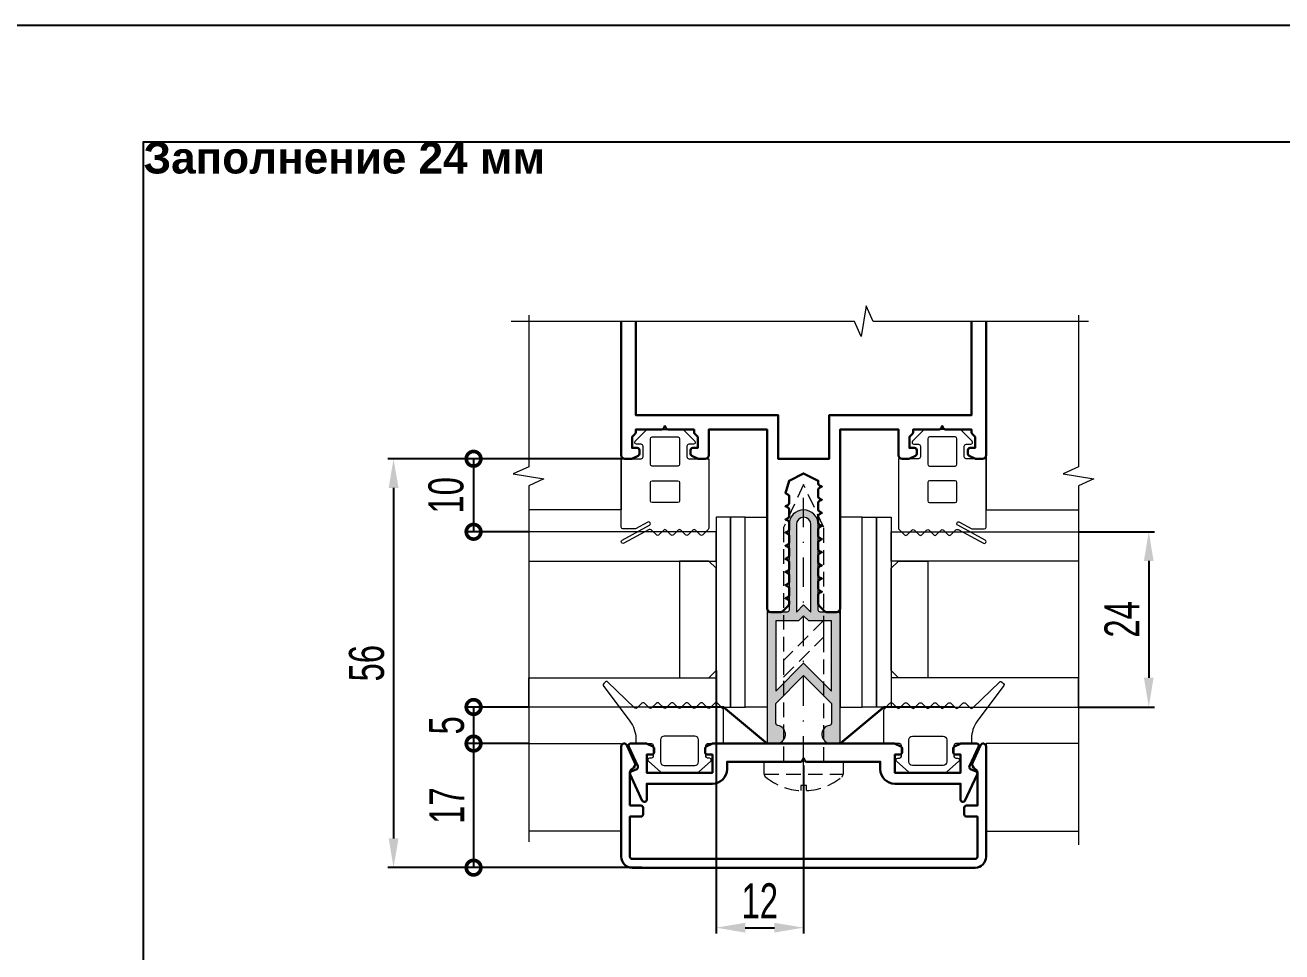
# Model space of a CAD drawing. Extents: x -37 to 8820, y -336 to 478.
# Drawn here: x 849.9 to 957.5, y 217.7 to 297 of the extents above; entities that cross this region are included whole.
import ezdxf

# ---------------------------------------------------------------- set-up
doc = ezdxf.new("R2010")
doc.units = 0
doc.header["$LTSCALE"] = 5
doc.linetypes.add('DASHDOT', pattern=[1, 0.5, -0.25, 0, -0.25])
doc.linetypes.add('HIDDEN', pattern=[0.375, 0.25, -0.125])
doc.layers.get('0').update_dxf_attribs({"linetype": 'CONTINUOUS', "lineweight": 30})
doc.layers.get('DEFPOINTS').update_dxf_attribs({"linetype": 'CONTINUOUS'})
for name, color, linetype, lineweight in [('1', 6, 'DASHDOT', 13), ('2', 3, 'HIDDEN', 13), ('Dimentions', 5, 'CONTINUOUS', 15), ('Glass', 5, 'CONTINUOUS', 20), ('Герлен', 7, 'CONTINUOUS', 60), ('Зигзаг', 1, 'CONTINUOUS', 15), ('Конструкции', 252, 'CONTINUOUS', 20), ('Подкладки', 1, 'CONTINUOUS', 20), ('Текстовый', 7, 'CONTINUOUS', 9), ('Уплотнители', 1, 'CONTINUOUS', 20), ('Штриховка', 1, 'CONTINUOUS', 5)]:
    doc.layers.add(name, color=color, linetype=linetype, lineweight=lineweight)
doc.layers.add('Скрытые', color=14, linetype='CONTINUOUS', plot=False)
doc.styles.add('3', font='RUSS.SHX', dxfattribs={"width": 0.7, "height": 3})
doc.styles.add('Каталожный', font='arial.ttf', dxfattribs={"height": 2.5})
doc.dimstyles.new('MX1_6', dxfattribs={"dimtxt": 3, "dimasz": 2.5, "dimexe": 0.5, "dimexo": 0, "dimgap": 0.8, "dimtad": 1, "dimlfac": 1.6, "dimdsep": 46, "dimtxsty": '3', "dimcen": 0, "dimclrd": 256, "dimclre": 256, "dimclrt": 256, "dimaunit": 1, "dimadec": 0, "dimazin": 0, "dimtfac": 1, "dimtmove": 0, "dimatfit": 1, "dimfxl": 1, "dimtvp": 1, "dimtolj": 1, "dimtzin": 0, "dimarcsym": 0})

# ---------------------------------------------------------------- blocks, each defined once
blk = doc.blocks.new('*D608')
at = {"layer": 'DEFPOINTS', "color": 0, "linetype": 'Continuous', "transparency": 16777216}
for p in [(940.07, 253.63), (940.07, 238.63), (946.08, 238.63)]:
    blk.add_point(p, dxfattribs=at)
at = {"layer": 'Dimentions', "linetype": 'Continuous', "lineweight": -2, "transparency": 16777216}
for p, q in [((940.07, 253.63), (946.58, 253.63)), ((946.08, 251.13), (946.08, 241.13)), ((940.07, 238.63), (946.58, 238.63))]:
    blk.add_line(p, q, dxfattribs=at)
at = {"layer": 'Dimentions', "linetype": 'Continuous', "transparency": 16777216}
for points in [[(945.66, 251.13), (946.49, 251.13), (946.08, 253.63)], [(945.66, 241.13), (946.49, 241.13), (946.08, 238.63)]]:
    blk.add_solid(points, dxfattribs=at)
at = {"layer": 'Dimentions', "linetype": 'Continuous', "transparency": 16777216, "insert": (943.78, 246.13), "char_height": 3, "attachment_point": 5, "rotation": 90, "style": '3'}
blk.add_mtext('\\A1;24', dxfattribs=at)
blk = doc.blocks.new('_DotSmall')
at = {"color": 0, "linetype": 'ByBlock', "const_width": 0.5}
blk.add_lwpolyline([(-0.0625, 0, 1), (0.0625, 0, 1)], format="xyb", close=True, dxfattribs=at)
blk = doc.blocks.new('*D609')
at = {"layer": 'DEFPOINTS', "color": 0, "linetype": 'Continuous', "transparency": 16777216}
for p in [(892.98, 235.5), (888.26, 224.88), (902.66, 224.88)]:
    blk.add_point(p, dxfattribs=at)
at = {"layer": 'Dimentions', "linetype": 'Continuous', "lineweight": -2, "transparency": 16777216}
for p, q in [((892.98, 235.5), (887.76, 235.5)), ((888.26, 235.5), (888.26, 224.88)), ((902.66, 224.88), (887.76, 224.88))]:
    blk.add_line(p, q, dxfattribs=at)
at = {"layer": 'Dimentions', "linetype": 'Continuous', "lineweight": -2, "transparency": 16777216, "xscale": 2.5, "yscale": 2.5, "zscale": 2.5}
for p, rotation in [((888.26, 235.5), 90), ((888.26, 224.88), 270)]:
    blk.add_blockref('_DotSmall', p, dxfattribs=dict(at, rotation=rotation))
at = {"layer": 'Dimentions', "linetype": 'Continuous', "transparency": 16777216, "insert": (885.96, 230.19), "char_height": 3, "attachment_point": 5, "rotation": 90, "style": '3'}
blk.add_mtext('\\A1;17', dxfattribs=at)
blk = doc.blocks.new('*D610')
at = {"layer": 'DEFPOINTS', "color": 0, "linetype": 'Continuous', "transparency": 16777216}
for p in [(892.98, 238.63), (888.26, 235.5), (892.98, 235.5)]:
    blk.add_point(p, dxfattribs=at)
at = {"layer": 'Dimentions', "linetype": 'Continuous', "lineweight": -2, "transparency": 16777216}
for p, q in [((892.98, 238.63), (887.76, 238.63)), ((888.26, 238.63), (888.26, 235.5)), ((892.98, 235.5), (887.76, 235.5))]:
    blk.add_line(p, q, dxfattribs=at)
at = {"layer": 'Dimentions', "linetype": 'Continuous', "lineweight": -2, "transparency": 16777216, "xscale": 2.5, "yscale": 2.5, "zscale": 2.5}
for p, rotation in [((888.26, 238.63), 90), ((888.26, 235.5), 270)]:
    blk.add_blockref('_DotSmall', p, dxfattribs=dict(at, rotation=rotation))
at = {"layer": 'Dimentions', "linetype": 'Continuous', "transparency": 16777216, "insert": (885.96, 237.06), "char_height": 3, "attachment_point": 5, "rotation": 90, "style": '3'}
blk.add_mtext('\\A1;5', dxfattribs=at)
blk = doc.blocks.new('*D611')
at = {"layer": 'DEFPOINTS', "color": 0, "linetype": 'Continuous', "transparency": 16777216}
for p in [(900.9, 259.88), (888.26, 253.63), (892.98, 253.63)]:
    blk.add_point(p, dxfattribs=at)
at = {"layer": 'Dimentions', "linetype": 'Continuous', "lineweight": -2, "transparency": 16777216}
for p, q in [((900.9, 259.88), (887.76, 259.88)), ((888.26, 259.88), (888.26, 253.63)), ((892.98, 253.63), (887.76, 253.63))]:
    blk.add_line(p, q, dxfattribs=at)
at = {"layer": 'Dimentions', "linetype": 'Continuous', "lineweight": -2, "transparency": 16777216, "xscale": 2.5, "yscale": 2.5, "zscale": 2.5}
for p, rotation in [((888.26, 259.88), 90), ((888.26, 253.63), 270)]:
    blk.add_blockref('_DotSmall', p, dxfattribs=dict(at, rotation=rotation))
at = {"layer": 'Dimentions', "linetype": 'Continuous', "transparency": 16777216, "insert": (885.91, 256.75), "char_height": 3, "attachment_point": 5, "rotation": 90, "style": '3'}
blk.add_mtext('\\A1;10', dxfattribs=at)
blk = doc.blocks.new('*D612')
at = {"layer": 'DEFPOINTS', "color": 0, "linetype": 'Continuous', "transparency": 16777216}
for p in [(890.99, 259.88), (881.41, 224.88), (902.66, 224.88)]:
    blk.add_point(p, dxfattribs=at)
at = {"layer": 'Dimentions', "linetype": 'Continuous', "lineweight": -2, "transparency": 16777216}
for p, q in [((890.99, 259.88), (880.91, 259.88)), ((881.41, 257.38), (881.41, 227.38)), ((902.66, 224.88), (880.91, 224.88))]:
    blk.add_line(p, q, dxfattribs=at)
at = {"layer": 'Dimentions', "linetype": 'Continuous', "transparency": 16777216}
for points in [[(880.99, 257.38), (881.83, 257.38), (881.41, 259.88)], [(880.99, 227.38), (881.83, 227.38), (881.41, 224.88)]]:
    blk.add_solid(points, dxfattribs=at)
at = {"layer": 'Dimentions', "linetype": 'Continuous', "transparency": 16777216, "insert": (879.11, 242.38), "char_height": 3, "attachment_point": 5, "rotation": 90, "style": '3'}
blk.add_mtext('\\A1;56', dxfattribs=at)
blk = doc.blocks.new('*D641')
at = {"layer": 'DEFPOINTS', "color": 0, "linetype": 'Continuous', "transparency": 16777216}
for p in [(909.02, 241.75), (916.52, 233.63), (916.52, 219.74)]:
    blk.add_point(p, dxfattribs=at)
at = {"layer": 'Dimentions', "linetype": 'Continuous', "lineweight": -2, "transparency": 16777216}
for p, q in [((909.02, 241.75), (909.02, 219.24)), ((916.52, 233.63), (916.52, 219.24)), ((911.52, 219.74), (914.02, 219.74))]:
    blk.add_line(p, q, dxfattribs=at)
at = {"layer": 'Dimentions', "linetype": 'Continuous', "transparency": 16777216}
for points in [[(911.52, 220.16), (911.52, 219.32), (909.02, 219.74)], [(914.02, 220.16), (914.02, 219.32), (916.52, 219.74)]]:
    blk.add_solid(points, dxfattribs=at)
at = {"layer": 'Dimentions', "linetype": 'Continuous', "transparency": 16777216, "insert": (912.77, 222.04), "char_height": 3, "attachment_point": 5, "style": '3'}
blk.add_mtext('\\A1;12', dxfattribs=at)

msp = doc.modelspace()

# ---------------------------------------------------------------- hatches: boundary and pattern name
at = {"layer": 'Штриховка'}
h = msp.add_hatch(color=256, dxfattribs=at)
h.paths.add_polyline_path([(916.9635, 246.0009), (916.5242, 246.4402), (916.0848, 246.0009), (914.1492, 246.0009), (914.1492, 239.999), (916.5242, 242.374), (918.8992, 239.999), (918.8992, 246.0009)], flags=16)
edge = h.paths.add_edge_path()
edge.add_line((919.4617, 246.7509), (917.9304, 246.7509))
edge.add_arc((917.9304, 246.9071), 0.1562, 180, 270, ccw=False)
edge.add_line((917.7742, 246.9071), (917.7742, 251.0009))
edge.add_arc((917.6804, 251.1259), 0.1562, 306.869898, 413.130102)
edge.add_line((917.7742, 251.2509), (917.7742, 254.2509))
edge.add_arc((916.5242, 254.2509), 1.25, 0, 180)
edge.add_line((915.2742, 254.2509), (915.2742, 251.2509))
edge.add_arc((915.3679, 251.1259), 0.1562, 126.869898, 233.130102)
edge.add_line((915.2742, 251.0009), (915.2742, 246.9071))
edge.add_arc((915.1179, 246.9071), 0.1562, -90, 0, ccw=False)
edge.add_line((915.1179, 246.7509), (913.5867, 246.7509))
edge.add_arc((913.5867, 246.5634), 0.1875, 90, 180)
edge.add_line((913.3992, 246.5634), (913.3992, 235.6884))
edge.add_arc((913.5867, 235.6884), 0.1875, 180, 270)
edge.add_line((913.5867, 235.5009), (914.1804, 235.5009))
edge.add_arc((914.1804, 236.2821), 0.7812, 270, 440.718201)
edge.add_arc((914.3367, 237.2382), 0.1875, 180, 260.718201, ccw=False)
edge.add_line((914.1492, 237.2382), (914.1492, 238.9384))
edge.add_line((914.1492, 238.9384), (916.5242, 241.3134))
edge.add_line((916.5242, 241.3134), (918.8992, 238.9384))
edge.add_line((918.8992, 238.9384), (918.8992, 237.2382))
edge.add_arc((918.7117, 237.2382), 0.1875, 279.281799, 360, ccw=False)
edge.add_arc((918.8679, 236.2821), 0.7812, 99.281799, 270)
edge.add_line((918.8679, 235.5009), (919.4617, 235.5009))
edge.add_arc((919.4617, 235.6884), 0.1875, 270, 360)
edge.add_line((919.6492, 235.6884), (919.6492, 246.5634))
edge.add_arc((919.4617, 246.5634), 0.1875, 0, 90)
edge = h.paths.add_edge_path(flags=16)
edge.add_line((916.5242, 247.3759), (917.1492, 246.7509))
edge.add_line((917.1492, 246.7509), (917.1492, 254.2509))
edge.add_arc((916.5242, 254.2509), 0.625, 0, 180)
edge.add_line((915.8992, 254.2509), (915.8992, 246.7509))
edge.add_line((915.8992, 246.7509), (916.5242, 247.3759))

# ---------------------------------------------------------------- linework, layer by layer
msp.add_lwpolyline([(900.8992, 271.6397), (900.8992, 260.1884, 0.41421356), (901.2117, 259.8759), (901.7924, 259.8759, 0.11643382), (901.8762, 259.8957), (902.358, 260.1366, 0.28407904), (902.4617, 260.3043), (902.4617, 260.6259, 0.41421356), (902.2742, 260.8134), (901.8367, 260.8134), (901.8367, 261.7509), (902.0942, 262.0085, 0.19891237), (902.1492, 262.141), (902.1492, 262.3759), (904.377, 262.3759, 0.28407904), (904.5447, 262.4795), (904.6492, 262.6884), (904.7536, 262.4795, 0.28407904), (904.9213, 262.3759), (907.1492, 262.3759), (907.1492, 262.141, 0.19891237), (907.2041, 262.0085), (907.4617, 261.7509), (907.4617, 260.8134), (907.0242, 260.8134, 0.41421356), (906.8367, 260.6259), (906.8367, 260.3043, 0.28407904), (906.9403, 260.1366), (907.4221, 259.8957, 0.11643382), (907.5059, 259.8759), (908.0867, 259.8759, 0.41421356), (908.3992, 260.1884), (908.3992, 262.3759), (913.3992, 262.3759), (913.3992, 247.0634, 0.41421356), (913.7117, 246.7509), (914.5715, 246.7509, 0.19891237), (914.7041, 246.8058), (915.2192, 247.321, 0.19891237), (915.2742, 247.4535), (915.2742, 247.6662, 0.28407904), (915.1705, 247.834), (914.9617, 247.9384), (915.1705, 248.0428, 0.28407904), (915.2742, 248.2105), (915.2742, 248.7912, 0.28407904), (915.1705, 248.959), (914.9617, 249.0634), (915.1705, 249.1678, 0.28407904), (915.2742, 249.3355), (915.2742, 249.9162, 0.28407904), (915.1705, 250.084), (914.9617, 250.1884), (915.1705, 250.2928, 0.28407904), (915.2742, 250.4605), (915.2742, 251.0412, 0.28407904), (915.1705, 251.209), (914.9617, 251.3134), (915.1705, 251.4178, 0.28407904), (915.2742, 251.5855), (915.2742, 252.1662, 0.28407904), (915.1705, 252.334), (914.9617, 252.4384), (915.1705, 252.5428, 0.28407904), (915.2742, 252.7105), (915.2742, 253.2912, 0.28407904), (915.1705, 253.459), (914.9617, 253.5634), (915.1705, 253.6678, 0.28407904), (915.2742, 253.8355), (915.2742, 254.4162, 0.28407904), (915.1705, 254.584), (914.9617, 254.6884), (915.1705, 254.7928, 0.28407904), (915.2742, 254.9605), (915.2742, 255.5412, 0.28407904), (915.1705, 255.709), (914.9617, 255.8134), (915.1705, 255.9178, 0.28407904), (915.2742, 256.0855), (915.2742, 256.6662, 0.28407904), (915.1705, 256.834), (914.9617, 256.9384), (915.2742, 258.0009), (916.5242, 258.6259), (917.7742, 258.0009), (917.7742, 257.773, 0.28407904), (917.8778, 257.6053), (918.0867, 257.5009), (917.8778, 257.3965, 0.28407904), (917.7742, 257.2287), (917.7742, 256.648, 0.28407904), (917.8778, 256.4803), (918.0867, 256.3759), (917.8778, 256.2715, 0.28407904), (917.7742, 256.1037), (917.7742, 255.523, 0.28407904), (917.8778, 255.3553), (918.0867, 255.2509), (917.8778, 255.1465, 0.28407904), (917.7742, 254.9787), (917.7742, 254.398, 0.28407904), (917.8778, 254.2303), (918.0867, 254.1259), (917.8778, 254.0215, 0.28407904), (917.7742, 253.8537), (917.7742, 253.273, 0.28407904), (917.8778, 253.1053), (918.0867, 253.0009), (917.8778, 252.8965, 0.28407904), (917.7742, 252.7287), (917.7742, 252.148, 0.28407904), (917.8778, 251.9803), (918.0867, 251.8759), (917.8778, 251.7715, 0.28407904), (917.7742, 251.6037), (917.7742, 251.023, 0.28407904), (917.8778, 250.8553), (918.0867, 250.7509), (917.8778, 250.6465, 0.28407904), (917.7742, 250.4787), (917.7742, 249.898, 0.28407904), (917.8778, 249.7303), (918.0867, 249.6259), (917.8778, 249.5215, 0.28407904), (917.7742, 249.3537), (917.7742, 248.773, 0.28407904), (917.8778, 248.6053), (918.0867, 248.5009), (917.8778, 248.3965, 0.28407904), (917.7742, 248.2287), (917.7742, 247.4535, 0.19891237), (917.8291, 247.321), (918.3442, 246.8058, 0.19891237), (918.4768, 246.7509), (919.3367, 246.7509, 0.41421356), (919.6492, 247.0634), (919.6492, 262.3759), (924.6492, 262.3759), (924.6492, 260.1884, 0.41421356), (924.9617, 259.8759), (925.5424, 259.8759, 0.11643382), (925.6262, 259.8957), (926.108, 260.1366, 0.28407904), (926.2117, 260.3043), (926.2117, 260.6259, 0.41421356), (926.0242, 260.8134), (925.5867, 260.8134), (925.5867, 261.7509), (925.8442, 262.0085, 0.19891237), (925.8992, 262.141), (925.8992, 262.3759), (928.127, 262.3759, 0.28407904), (928.2947, 262.4795), (928.3992, 262.6884), (928.5036, 262.4795, 0.28407904), (928.6713, 262.3759), (930.8992, 262.3759), (930.8992, 262.141, 0.19891237), (930.9541, 262.0085), (931.2117, 261.7509), (931.2117, 260.8134), (930.7742, 260.8134, 0.41421356), (930.5867, 260.6259), (930.5867, 260.3043, 0.28407904), (930.6903, 260.1366), (931.1721, 259.8957, 0.11643382), (931.2559, 259.8759), (931.8367, 259.8759, 0.41421356), (932.1492, 260.1884), (932.1492, 271.6397)], format="xyb")
msp.add_lwpolyline([(902.1492, 271.631), (902.1492, 263.6259), (914.3367, 263.6259), (914.3367, 259.8759), (918.7117, 259.8759), (918.7117, 263.6259), (930.8992, 263.6259), (930.8992, 271.6397)])
for points in [[(901.6492, 230.1884), (901.6492, 233.0142, -0.27973928), (901.8511, 233.3468, 0.40155944), (902.0457, 233.9199), (901.3757, 235.3565, 0.80258485), (900.8992, 235.2509), (900.8992, 225.8134, 0.41421356), (901.8367, 224.8759), (931.2117, 224.8759, 0.41421356), (932.1492, 225.8134), (932.1492, 235.2509, 0.80258485), (931.6726, 235.3565), (931.0026, 233.9199, 0.40155944), (931.1972, 233.3468, -0.27973928), (931.3992, 233.0142), (931.3992, 230.1884), (930.4617, 230.1884, 0.41421356), (930.2742, 230.0009), (930.2742, 229.4384, 0.41421356), (930.4617, 229.2509), (931.3992, 229.2509), (931.3992, 225.8134, -0.41421356), (931.2117, 225.6259), (901.8367, 225.6259, -0.41421356), (901.6492, 225.8134), (901.6492, 229.2509), (902.5867, 229.2509, 0.41421356), (902.7742, 229.4384), (902.7742, 230.0009, 0.41421356), (902.5867, 230.1884)], [(908.7559, 235.5009, 0.11643382), (908.6721, 235.4811), (908.1903, 235.2402, 0.28407904), (908.0867, 235.0725), (908.0867, 234.7509, 0.41421356), (908.2742, 234.5634), (908.7117, 234.5634), (908.7117, 233.0009), (903.0867, 233.0009), (903.0867, 234.5634), (903.5242, 234.5634, 0.41421356), (903.7117, 234.7509), (903.7117, 235.0725, 0.28407904), (903.608, 235.2402), (903.1262, 235.4811, 0.11643382), (903.0424, 235.5009), (901.7117, 235.5009, 0.54861879), (901.5417, 235.2341), (902.3199, 233.5653, -0.41421356), (902.2292, 233.3161), (901.7574, 233.0961, 0.41421356), (901.6667, 232.8469), (902.7102, 230.6091, 0.29147342), (902.8802, 230.5009), (902.8992, 230.5009, 0.41421356), (903.0867, 230.6884), (903.0867, 232.0634), (908.7117, 232.0634, 0.41421356), (909.9617, 233.3134), (909.9617, 233.9384), (916.252, 233.9384, 0.28407904), (916.4197, 234.042), (916.5242, 234.2509), (916.6286, 234.042, 0.28407904), (916.7963, 233.9384), (923.0867, 233.9384), (923.0867, 233.3134, 0.41421356), (924.3367, 232.0634), (929.9617, 232.0634), (929.9617, 230.6884, 0.41421356), (930.1492, 230.5009), (930.1681, 230.5009, 0.29147342), (930.3381, 230.6091), (931.3816, 232.8469, 0.41421356), (931.2909, 233.0961), (930.8191, 233.3161, -0.41421356), (930.7284, 233.5653), (931.5066, 235.2341, 0.54861879), (931.3367, 235.5009), (930.0059, 235.5009, 0.11643382), (929.9221, 235.4811), (929.4403, 235.2402, 0.28407904), (929.3367, 235.0725), (929.3367, 234.7509, 0.41421356), (929.5242, 234.5634), (929.9617, 234.5634), (929.9617, 233.0009), (924.3367, 233.0009), (924.3367, 234.5634), (924.7742, 234.5634, 0.41421356), (924.9617, 234.7509), (924.9617, 235.0725, 0.28407904), (924.858, 235.2402), (924.3762, 235.4811, 0.11643382), (924.2924, 235.5009)]]:
    msp.add_lwpolyline(points, format="xyb", close=True)
at = {"layer": '1'}
msp.add_line((916.5242, 233.6259), (916.5242, 257.3759), dxfattribs=at)
at = {"layer": '2'}
msp.add_line((913.1492, 232.8823), (919.8992, 232.8823), dxfattribs=at)
for points in [[(918.2429, 233.9384), (918.2429, 254.0025), (916.5242, 257.6884), (914.8054, 254.0025), (914.8054, 233.9384)], [(914.8054, 241.1881), (918.2429, 244.6256), (918.2429, 246.0579), (914.8054, 242.6204)]]:
    msp.add_lwpolyline(points, close=True, dxfattribs=at)
msp.add_lwpolyline([(916.2785, 231.4755, -0.16184886), (913.2628, 232.6413, -0.22388754), (913.1492, 232.8823), (913.1492, 233.9384), (919.8992, 233.9384), (919.8992, 232.8823, -0.22388754), (919.7855, 232.6413, -0.16184886), (916.7698, 231.4755), (916.7698, 231.9132), (916.2785, 231.9132)], format="xyb", close=True, dxfattribs=at)
at = {"layer": 'Glass'}
for points in [[(892.979, 251.1259), (909.0242, 251.1259), (909.0242, 253.6259), (892.979, 253.6259)], [(940.0693, 251.1259), (924.0242, 251.1259), (924.0242, 253.6259), (940.0693, 253.6259)], [(909.0242, 241.7509), (909.0242, 250.5009), (908.3992, 251.1259), (905.8992, 251.1259), (905.8992, 241.1259), (908.3992, 241.1259)], [(924.0242, 241.7509), (924.0242, 250.5009), (924.6492, 251.1259), (927.1492, 251.1259), (927.1492, 241.1259), (924.6492, 241.1259)], [(892.979, 241.1259), (909.0242, 241.1259), (909.0242, 238.6259), (892.979, 238.6259)], [(940.0693, 241.1259), (924.0242, 241.1259), (924.0242, 238.6259), (940.0693, 238.6259)]]:
    msp.add_lwpolyline(points, close=True, dxfattribs=at)
at = {"layer": 'Герлен', "ltscale": 2, "const_width": 0.1875}
msp.add_lwpolyline([(903.5867, 238.6259), (909.6492, 238.6259), (913.3992, 235.5009), (919.6492, 235.5009), (923.3992, 238.6259), (929.4617, 238.6259)], dxfattribs=at)
at = {"layer": 'Зигзаг'}
for points in [[(940.909, 271.6397), (922.4668, 271.6397), (921.8859, 272.9576), (921.4503, 270.3449), (920.8678, 271.6397), (891.4684, 271.6397)], [(892.979, 272.1792), (892.979, 259.1764), (891.6611, 258.5956), (894.2738, 258.1599), (892.979, 257.5774), (892.979, 227.1)], [(940.0693, 272.1792), (940.0693, 259.1764), (938.7514, 258.5956), (941.3641, 258.1599), (940.0693, 257.5774), (940.0693, 226.8416)]]:
    msp.add_lwpolyline(points, dxfattribs=at)
at = {"layer": 'Конструкции'}
for points in [[(900.8992, 271.6397), (900.8992, 255.5009), (892.979, 255.5009)], [(932.1492, 271.6397), (932.1492, 255.5009), (940.0693, 255.5009)], [(892.979, 235.5009), (900.8992, 235.5009), (900.8992, 228.0009), (892.979, 228.0009)], [(940.0693, 235.5009), (932.1492, 235.5009), (932.1492, 228.0009), (940.0693, 228.0009)]]:
    msp.add_lwpolyline(points, dxfattribs=at)
at = {"layer": 'Подкладки'}
for points in [[(910.2742, 254.8759), (909.0242, 254.8759), (909.0242, 238.6259), (910.2742, 238.6259)], [(911.5242, 254.8759), (910.2742, 254.8759), (910.2742, 238.6259), (911.5242, 238.6259)], [(913.3992, 238.6259), (911.5242, 238.6259), (911.5242, 254.8759), (913.3992, 254.8759)], [(919.6492, 238.6259), (921.5242, 238.6259), (921.5242, 254.8759), (919.6492, 254.8759)], [(921.5242, 254.8759), (922.7742, 254.8759), (922.7742, 238.6259), (921.5242, 238.6259)], [(922.7742, 254.8759), (924.0242, 254.8759), (924.0242, 238.6259), (922.7742, 238.6259)]]:
    msp.add_lwpolyline(points, close=True, dxfattribs=at)
at = {"layer": 'Скрытые', "linetype": 'Continuous'}
for points in [[(840, 297), (1050, 297), (1050, 0), (840, 0)], [(860, 10), (860, 287), (1025, 287), (1025, 10)]]:
    msp.add_lwpolyline(points, close=True, dxfattribs=at)
at = {"layer": 'Уплотнители'}
for points in [[(903.1684, 254.4617), (902.1233, 253.8948, -0.12491271), (902.0488, 253.8759), (901.0554, 253.8759, -0.41421356), (900.8992, 254.0321), (900.8992, 259.8759), (902.6179, 259.8759, 0.41421356), (902.7742, 260.0321), (902.7742, 260.9696, 0.41421356), (902.6179, 261.1259), (902.2117, 261.1259, -0.66858666), (902.1013, 261.3927), (903.0409, 262.3302, -0.19861919), (903.1513, 262.3759), (906.147, 262.3759, -0.19861919), (906.2574, 262.3302), (907.197, 261.3927, -0.66858666), (907.0867, 261.1259), (906.6804, 261.1259, 0.41421356), (906.5242, 260.9696), (906.5242, 260.0321, 0.41421356), (906.6804, 259.8759), (908.3992, 259.8759), (908.3992, 253.9406, -0.19891237), (908.3534, 253.8301), (907.8846, 253.3614, -0.41421356), (907.6637, 253.3614), (907.2596, 253.7654, 0.41421356), (907.0387, 253.7654), (906.6346, 253.3614, -0.41421356), (906.4137, 253.3614), (906.0096, 253.7654, 0.41421356), (905.7887, 253.7654), (905.3846, 253.3614, -0.41421356), (905.1637, 253.3614), (904.7596, 253.7654, 0.41421356), (904.5387, 253.7654), (904.1346, 253.3614, -0.41421356), (903.9137, 253.3614), (903.4816, 253.7934, 0.33207606), (903.2966, 253.8203), (901.1299, 252.6448, -1), (900.9809, 252.9195), (903.3174, 254.1871, 1)], [(903.5554, 261.7509), (905.7429, 261.7509, -0.41421356), (905.8992, 261.5946), (905.8992, 259.4071, -0.41421356), (905.7429, 259.2509), (903.5554, 259.2509, -0.41421356), (903.3992, 259.4071), (903.3992, 261.5946, -0.41421356)], [(929.8799, 254.4617), (930.925, 253.8948, 0.12491271), (930.9995, 253.8759), (931.9929, 253.8759, 0.41421356), (932.1492, 254.0321), (932.1492, 259.8759), (930.4304, 259.8759, -0.41421356), (930.2742, 260.0321), (930.2742, 260.9696, -0.41421356), (930.4304, 261.1259), (930.8367, 261.1259, 0.66858666), (930.947, 261.3927), (930.0074, 262.3302, 0.19861919), (929.897, 262.3759), (926.9013, 262.3759, 0.19861919), (926.7909, 262.3302), (925.8513, 261.3927, 0.66858666), (925.9617, 261.1259), (926.3679, 261.1259, -0.41421356), (926.5242, 260.9696), (926.5242, 260.0321, -0.41421356), (926.3679, 259.8759), (924.6492, 259.8759), (924.6492, 253.9406, 0.19891237), (924.6949, 253.8301), (925.1637, 253.3614, 0.41421356), (925.3846, 253.3614), (925.7887, 253.7654, -0.41421356), (926.0096, 253.7654), (926.4137, 253.3614, 0.41421356), (926.6346, 253.3614), (927.0387, 253.7654, -0.41421356), (927.2596, 253.7654), (927.6637, 253.3614, 0.41421356), (927.8846, 253.3614), (928.2887, 253.7654, -0.41421356), (928.5096, 253.7654), (928.9137, 253.3614, 0.41421356), (929.1346, 253.3614), (929.5667, 253.7934, -0.33207606), (929.7517, 253.8203), (931.9184, 252.6448, 1), (932.0674, 252.9195), (929.7309, 254.1871, -1)], [(929.4929, 261.7509), (927.3054, 261.7509, 0.41421356), (927.1492, 261.5946), (927.1492, 259.4071, 0.41421356), (927.3054, 259.2509), (929.4929, 259.2509, 0.41421356), (929.6492, 259.4071), (929.6492, 261.5946, 0.41421356)], [(903.5554, 258.0009), (905.7429, 258.0009, -0.41421356), (905.8992, 257.8446), (905.8992, 256.2821, -0.41421356), (905.7429, 256.1259), (903.5554, 256.1259, -0.41421356), (903.3992, 256.2821), (903.3992, 257.8446, -0.41421356)], [(929.4929, 258.0009), (927.3054, 258.0009, 0.41421356), (927.1492, 257.8446), (927.1492, 256.2821, 0.41421356), (927.3054, 256.1259), (929.4929, 256.1259, 0.41421356), (929.6492, 256.2821), (929.6492, 257.8446, 0.41421356)], [(919.4617, 246.7509), (917.9304, 246.7509, -0.41421356), (917.7742, 246.9071), (917.7742, 251.0009, 0.5), (917.7742, 251.2509), (917.7742, 254.2509, 1), (915.2742, 254.2509), (915.2742, 251.2509, 0.5), (915.2742, 251.0009), (915.2742, 246.9071, -0.41421356), (915.1179, 246.7509), (913.5867, 246.7509, 0.41421356), (913.3992, 246.5634), (913.3992, 235.6884, 0.41421356), (913.5867, 235.5009), (914.1804, 235.5009, 0.92211283), (914.3064, 237.0532, -0.36752318), (914.1492, 237.2382), (914.1492, 238.9384), (916.5242, 241.3134), (918.8992, 238.9384), (918.8992, 237.2382, -0.36752318), (918.7419, 237.0532, 0.92211283), (918.8679, 235.5009), (919.4617, 235.5009, 0.41421356), (919.6492, 235.6884), (919.6492, 246.5634, 0.41421356)], [(916.5242, 247.3759), (917.1492, 246.7509), (917.1492, 254.2509, 1), (915.8992, 254.2509), (915.8992, 246.7509), (916.5242, 247.3759)], [(908.3054, 234.2509, -0.41421356), (908.1492, 234.4071), (908.1492, 235.3446, -0.41421356), (908.3054, 235.5009), (909.6492, 235.5009), (909.6492, 238.3888, 0.19891237), (909.6125, 238.4772), (909.1346, 238.9551, 0.41421356), (908.9137, 238.9551), (908.5096, 238.5511, -0.41421356), (908.2887, 238.5511), (907.8846, 238.9551, 0.41421356), (907.6637, 238.9551), (907.2596, 238.5511, -0.41421356), (907.0387, 238.5511), (906.6346, 238.9551, 0.41421356), (906.4137, 238.9551), (906.0096, 238.5511, -0.41421356), (905.7887, 238.5511), (905.3846, 238.9551, 0.41421356), (905.1637, 238.9551), (904.7596, 238.5511, -0.41421356), (904.5387, 238.5511), (904.1346, 238.9551, 0.41421356), (903.9137, 238.9551), (903.5096, 238.5511, -0.41421356), (903.2887, 238.5511), (902.8846, 238.9551, 0.41421356), (902.6637, 238.9551), (902.2596, 238.5511, -0.41421356), (902.0387, 238.5511), (899.7596, 240.7654, 0.41421356), (899.5387, 240.7654), (899.4073, 240.6341, 0.29253821), (899.3712, 240.4696), (901.652, 237.4164, -0.16178775), (902.1492, 235.9202), (902.1492, 235.5009), (903.4929, 235.5009, -0.41421356), (903.6492, 235.3446), (903.6492, 234.4071, -0.41421356), (903.4929, 234.2509), (903.3367, 234.2509, 0.66858666), (903.2263, 233.984), (904.2909, 233.0465, 0.19861919), (904.4013, 233.0009), (907.397, 233.0009, 0.19861919), (907.5074, 233.0465), (908.572, 233.984, 0.66858666), (908.4617, 234.2509)], [(924.7429, 234.2509, 0.41421356), (924.8992, 234.4071), (924.8992, 235.3446, 0.41421356), (924.7429, 235.5009), (923.3992, 235.5009), (923.3992, 238.3888, -0.19891237), (923.4358, 238.4772), (923.9137, 238.9551, -0.41421356), (924.1346, 238.9551), (924.5387, 238.5511, 0.41421356), (924.7596, 238.5511), (925.1637, 238.9551, -0.41421356), (925.3846, 238.9551), (925.7887, 238.5511, 0.41421356), (926.0096, 238.5511), (926.4137, 238.9551, -0.41421356), (926.6346, 238.9551), (927.0387, 238.5511, 0.41421356), (927.2596, 238.5511), (927.6637, 238.9551, -0.41421356), (927.8846, 238.9551), (928.2887, 238.5511, 0.41421356), (928.5096, 238.5511), (928.9137, 238.9551, -0.41421356), (929.1346, 238.9551), (929.5387, 238.5511, 0.41421356), (929.7596, 238.5511), (930.1637, 238.9551, -0.41421356), (930.3846, 238.9551), (930.7887, 238.5511, 0.41421356), (931.0096, 238.5511), (933.2887, 240.7654, -0.41421356), (933.5096, 240.7654), (933.641, 240.6341, -0.29253821), (933.6771, 240.4696), (931.3963, 237.4164, 0.16178775), (930.8992, 235.9202), (930.8992, 235.5009), (929.5554, 235.5009, 0.41421356), (929.3992, 235.3446), (929.3992, 234.4071, 0.41421356), (929.5554, 234.2509), (929.7117, 234.2509, -0.66858666), (929.822, 233.984), (928.7574, 233.0465, -0.19861919), (928.647, 233.0009), (925.6513, 233.0009, -0.19861919), (925.5409, 233.0465), (924.4763, 233.984, -0.66858666), (924.5867, 234.2509)], [(904.5867, 233.6259), (907.2117, 233.6259, 0.41421356), (907.5242, 233.9384), (907.5242, 235.8134, 0.41421356), (907.2117, 236.1259), (904.5867, 236.1259, 0.41421356), (904.2742, 235.8134), (904.2742, 233.9384, 0.41421356)], [(928.4617, 233.6259), (925.8367, 233.6259, -0.41421356), (925.5242, 233.9384), (925.5242, 235.8134, -0.41421356), (925.8367, 236.1259), (928.4617, 236.1259, -0.41421356), (928.7742, 235.8134), (928.7742, 233.9384, -0.41421356)]]:
    msp.add_lwpolyline(points, format="xyb", close=True, dxfattribs=at)
msp.add_lwpolyline([(916.9635, 246.0009), (916.5242, 246.4402), (916.0848, 246.0009), (914.1492, 246.0009), (914.1492, 239.999), (916.5242, 242.374), (918.8992, 239.999), (918.8992, 246.0009)], close=True, dxfattribs=at)

# ---------------------------------------------------------------- texts
at = {"layer": 'Текстовый', "linetype": 'Continuous', "insert": (860, 287), "char_height": 2.7, "width": 42.664921, "attachment_point": 1, "style": 'Каталожный'}
msp.add_mtext('\\pxql;{\\fArial|b1|i0|c204|p34;Заполнение 24 мм}', dxfattribs=at)

# ---------------------------------------------------------------- dimensions: what is measured, and where the dimension line sits
at = {"layer": 'Dimentions', "linetype": 'Continuous'}
for base, p1, p2, picture, middle in [((888.257, 253.6259), (900.8992, 259.8759), (892.979, 253.6259), '*D611', (885.9141, 256.7509)), ((888.257, 235.5009), (892.979, 238.6259), (892.979, 235.5009), '*D610', (885.957, 237.0634)), ((888.257, 224.8759), (892.979, 235.5009), (902.6634, 224.8759), '*D609', (885.957, 230.1884))]:
    dim = msp.add_linear_dim(base=base, p1=p1, p2=p2, angle=90, dimstyle='MX1_6', override={"dimdec": 0, "dimblk1": 'DotSmall', "dimblk2": 'DotSmall', "dimsah": 1}, dxfattribs=at)
    dim.commit()
    dim.dimension.update_dxf_attribs({"geometry": picture, "text_midpoint": middle})
for base, p1, p2, picture, middle in [((881.4096, 224.8759), (890.9874, 259.8759), (902.6634, 224.8759), '*D612', (879.1096, 242.3759)), ((946.0764, 238.6259), (940.0693, 253.6259), (940.0693, 238.6259), '*D608', (943.7764, 246.1259))]:
    dim = msp.add_linear_dim(base=base, p1=p1, p2=p2, angle=90, dimstyle='MX1_6', dxfattribs=at)
    dim.commit()
    dim.dimension.update_dxf_attribs({"geometry": picture, "text_midpoint": middle})
dim = msp.add_linear_dim(base=(916.5242, 219.7408), p1=(909.0242, 241.7509), p2=(916.5242, 233.6259), dimstyle='MX1_6', dxfattribs=at)
dim.commit()
dim.dimension.update_dxf_attribs({"geometry": '*D641', "text_midpoint": (912.7742, 222.0408)})

doc.saveas('drawing.dxf')
